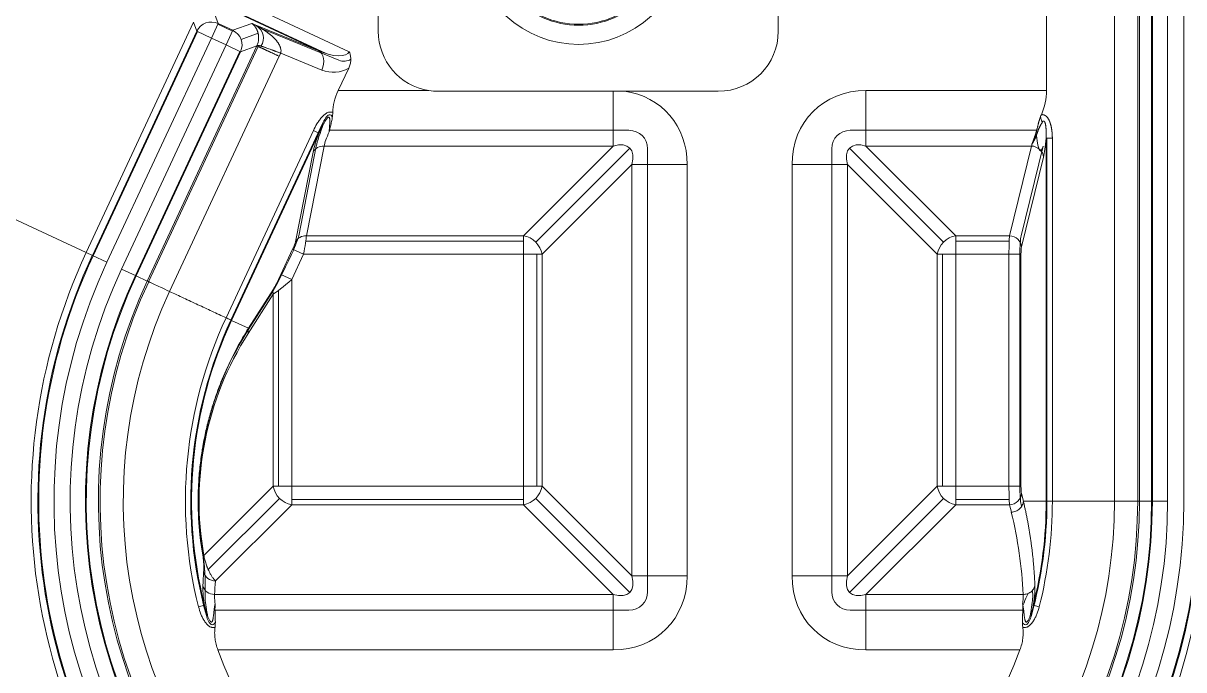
# Model space of a CAD drawing. Header units: millimetres. Extents: x 473 to 1051, y 289 to 609.
# Drawn here: x 654.75 to 683.76, y 414.76 to 430.92 of the extents above; entities that cross this region are included whole.
import ezdxf

# ---------------------------------------------------------------- set-up
doc = ezdxf.new("R2010")
doc.units = ezdxf.units.MM
doc.layers.add('core', color=7, linetype='Continuous', lineweight=20)

msp = doc.modelspace()

# ---------------------------------------------------------------- linework, layer by layer
at = {"layer": 'core', "lineweight": 13}
for p, q in [((682.029, 463.243), (682.029, 418.979)), ((682.608, 418.979), (682.608, 463.243)), ((682.65, 418.979), (682.65, 463.243)), ((682.955, 463.243), (682.955, 418.979)), ((682.975, 463.243), (682.975, 418.979)), ((683.356, 418.979), (683.356, 463.243)), ((683.76, 463.243), (683.76, 418.979)), ((659.359, 431.859), (662.898, 430.208)), ((659.232, 431.586), (662.133, 430.233)), ((659.238, 431.599), (662.317, 430.164)), ((659.54, 431.137), (659.621, 430.913)), ((656.322, 425.189), (659.006, 430.943)), ((659.087, 430.719), (659.006, 430.943)), ((659.451, 430.549), (659.621, 430.913)), ((659.613, 430.895), (659.978, 430.724)), ((659.987, 430.743), (659.621, 430.913)), ((659.987, 430.743), (660.459, 430.914)), ((659.087, 430.719), (656.475, 425.117)), ((659.105, 430.71), (656.493, 425.109)), ((659.087, 430.719), (659.451, 430.549)), ((659.987, 430.743), (659.817, 430.378)), ((660.194, 430.516), (660.619, 430.67)), ((660.722, 430.777), (662.64, 429.996)), ((659.451, 430.549), (656.839, 424.948)), ((657.205, 424.777), (659.817, 430.378)), ((660.587, 430.358), (657.846, 424.478)), ((657.883, 424.461), (660.624, 430.338)), ((659.817, 430.378), (659.451, 430.549)), ((659.817, 430.378), (660.181, 430.209)), ((660.586, 430.356), (660.181, 430.209)), ((657.551, 424.616), (660.163, 430.217)), ((657.569, 424.607), (660.181, 430.209)), ((661.149, 430.094), (658.408, 424.216)), ((661.183, 430.171), (661.149, 430.094)), ((662.214, 429.751), (661.183, 430.171)), ((664.885, 429.238), (662.62, 429.238)), ((669.497, 429.219), (669.497, 427.852)), ((680.332, 429.238), (675.815, 429.238)), ((675.815, 427.852), (675.815, 429.238)), ((659.818, 423.559), (662, 428.238)), ((659.94, 423.502), (662.231, 428.415)), ((662.139, 428.173), (662, 428.238)), ((662.404, 428.244), (669.89, 428.244)), ((675.422, 428.244), (680.083, 428.244)), ((656.322, 425.189), (650.131, 428.076)), ((659.957, 423.494), (662.139, 428.173)), ((680.32, 428.046), (680.32, 418.979)), ((680.339, 428.046), (680.339, 418.979)), ((680.474, 418.979), (680.474, 428.046)), ((661.554, 425.458), (661.995, 427.701)), ((662.074, 427.849), (661.634, 425.607)), ((662.267, 427.852), (661.826, 425.609)), ((662.267, 427.852), (669.497, 427.852)), ((667.254, 425.609), (669.497, 427.852)), ((667.558, 425.45), (669.909, 427.801)), ((670.352, 427.782), (670.352, 416.716)), ((674.96, 416.716), (674.96, 427.782)), ((677.754, 425.45), (675.403, 427.801)), ((675.815, 427.852), (679.951, 427.852)), ((675.815, 427.852), (678.058, 425.609)), ((679.403, 425.609), (679.951, 427.852)), ((679.693, 425.607), (680.242, 427.849)), ((669.959, 427.39), (667.716, 425.146)), ((669.959, 427.39), (671.346, 427.39)), ((669.959, 427.39), (669.959, 417.108)), ((671.346, 417.108), (671.346, 427.39)), ((673.966, 427.39), (673.966, 417.108)), ((673.966, 427.39), (675.353, 427.39)), ((675.353, 417.108), (675.353, 427.39)), ((677.596, 425.146), (675.353, 427.39)), ((680.252, 427.575), (679.703, 425.331)), ((661.81, 425.478), (667.254, 425.478)), ((667.254, 425.609), (661.826, 425.609)), ((667.254, 425.609), (667.254, 425.146)), ((679.403, 425.609), (678.058, 425.609)), ((678.058, 425.146), (678.058, 425.609)), ((678.058, 425.478), (679.395, 425.478)), ((656.475, 425.117), (656.322, 425.189)), ((656.839, 424.948), (656.475, 425.117)), ((661.482, 425.273), (661.187, 424.641)), ((661.453, 425.144), (661.508, 425.261)), ((661.754, 425.146), (661.459, 424.514)), ((661.482, 425.273), (661.754, 425.146)), ((661.754, 425.146), (667.254, 425.146)), ((667.254, 425.146), (667.716, 425.146)), ((667.254, 425.146), (667.254, 419.352)), ((667.585, 425.146), (667.585, 419.352)), ((667.716, 419.352), (667.716, 425.146)), ((677.596, 425.146), (678.058, 425.146)), ((677.596, 425.146), (677.596, 419.352)), ((677.727, 419.352), (677.727, 425.146)), ((678.058, 419.352), (678.058, 425.146)), ((678.058, 425.146), (679.39, 425.146)), ((679.39, 425.146), (679.39, 419.352)), ((679.39, 425.146), (679.69, 425.146)), ((679.662, 425.146), (679.662, 419.352)), ((679.69, 419.352), (679.69, 425.146)), ((657.569, 424.607), (657.205, 424.777)), ((657.846, 424.478), (657.569, 424.607)), ((661.459, 424.514), (661.187, 424.641)), ((661.459, 419.352), (661.459, 424.514)), ((660.992, 424.234), (660.368, 423.257)), ((660.378, 423.298), (661.002, 424.275)), ((661.128, 419.352), (661.128, 424.243)), ((660.997, 424.148), (660.373, 423.171)), ((660.997, 424.148), (660.997, 419.352)), ((660.378, 423.298), (659.957, 423.494)), ((659.264, 417.618), (660.997, 419.352)), ((661.459, 419.352), (660.997, 419.352)), ((667.254, 419.352), (661.459, 419.352)), ((661.459, 418.889), (661.459, 419.352)), ((667.716, 419.352), (667.254, 419.352)), ((667.254, 419.352), (667.254, 418.889)), ((667.716, 419.352), (669.959, 417.108)), ((675.353, 417.108), (677.596, 419.352)), ((678.058, 419.352), (677.596, 419.352)), ((678.058, 418.889), (678.058, 419.352)), ((679.39, 419.352), (678.058, 419.352)), ((679.69, 419.352), (679.39, 419.352)), ((659.374, 417.266), (661.155, 419.048)), ((667.254, 419.02), (661.459, 419.02)), ((667.558, 419.048), (669.909, 416.697)), ((677.754, 419.048), (675.403, 416.697)), ((679.395, 419.02), (678.058, 419.02)), ((679.703, 419.167), (679.749, 418.979)), ((680.32, 418.979), (679.749, 418.979)), ((682.955, 418.979), (682.65, 418.979)), ((683.356, 418.979), (682.955, 418.979)), ((661.459, 418.889), (659.553, 416.983)), ((661.459, 418.889), (667.254, 418.889)), ((669.497, 416.646), (667.254, 418.889)), ((678.058, 418.889), (675.815, 416.646)), ((678.058, 418.889), (679.403, 418.889)), ((679.403, 418.889), (679.449, 418.702)), ((679.705, 418.845), (679.693, 418.891)), ((671.346, 417.108), (669.959, 417.108)), ((675.353, 417.108), (673.966, 417.108)), ((669.497, 416.646), (659.532, 416.646)), ((669.497, 416.646), (669.497, 415.26)), ((675.815, 415.26), (675.815, 416.646)), ((679.744, 416.646), (675.815, 416.646)), ((659.278, 416.378), (659.129, 416.341)), ((680.148, 416.341), (679.998, 416.379)), ((669.89, 416.254), (659.542, 416.254)), ((679.734, 416.254), (675.422, 416.254)), ((659.613, 415.26), (669.497, 415.26)), ((675.815, 415.26), (679.665, 415.26))]:
    msp.add_line(p, q, dxfattribs=at)
at = {"layer": 'core', "lineweight": 18}
for p, q in [((673.622, 430.719), (673.622, 437.719)), ((680.332, 429.238), (680.332, 431.859)), ((660.459, 430.914), (662.133, 430.233)), ((662.883, 429.797), (662.622, 429.237)), ((665.122, 429.219), (669.497, 429.219))]:
    msp.add_line(p, q, dxfattribs=at)
at = {"layer": 'core', "color": 2, "lineweight": 18}
for p, q in [((673.622, 430.719), (673.622, 437.719)), ((663.622, 431.859), (663.622, 430.719)), ((663.622, 431.859), (663.622, 430.719)), ((665.122, 429.219), (669.497, 429.219)), ((669.777, 429.219), (672.122, 429.219)), ((669.777, 429.219), (672.122, 429.219))]:
    msp.add_line(p, q, dxfattribs=at)
at = {"layer": 'core', "lineweight": 18}
for centre, radius, start, end in [((633.422, 459.219), 100.547, 306.63636, 233.36541), ((633.422, 459.219), 99.038, 307.10125, 78.9399), ((633.422, 459.219), 98.958, 307.11669, 78.9275), ((668.632, 433.063), 2.169, 222.1388, 317.8612), ((669.638, 418.979), 10.693, 200.3564, 339.6476)]:
    msp.add_arc(centre, radius, start, end, dxfattribs=at)
at = {"layer": 'core', "lineweight": 13}
for centre, radius, start, end in [((633.422, 459.219), 100.107, 306.80958, 233.19042), ((633.422, 459.219), 99.239, 307.05866, 79.0173), ((633.422, 459.219), 99.048, 307.09926, 78.94197), ((668.632, 433.063), 2.194, 222.4286, 317.5714), ((668.632, 433.063), 2.672, 227.1215, 312.8785), ((669.638, 418.979), 23.825, 155, 0), ((669.638, 418.979), 23.246, 155, 0), ((669.638, 418.979), 23.204, 155, 360), ((669.638, 418.979), 22.9, 155, 0), ((669.638, 418.979), 22.88, 155, 0), ((669.638, 418.979), 22.498, 155, 0), ((669.638, 418.979), 22.094, 155, 0), ((669.638, 418.979), 21.712, 155, 0), ((669.638, 418.979), 21.692, 155, 0), ((669.638, 418.979), 21.524, 155, 0), ((669.638, 418.979), 18.108, 155, 0), ((669.638, 418.979), 14.692, 155, 0), ((669.638, 418.979), 14.524, 155, 0), ((669.638, 418.979), 14.504, 155, 0), ((669.638, 418.979), 14.122, 155, 0), ((669.638, 418.979), 13.718, 155, 0), ((669.638, 418.979), 13.336, 155, 0), ((669.638, 418.979), 13.316, 155, 0), ((669.638, 418.979), 13.012, 155, 0), ((669.638, 418.979), 12.97, 155, 0), ((669.638, 418.979), 12.391, 155, 360), ((669.638, 418.979), 10.836, 155, 194.0931), ((669.638, 418.979), 10.701, 155, 195.5019), ((669.638, 418.979), 10.682, 155, 194.0931), ((669.638, 418.979), 10.701, 344.4932, 0), ((669.638, 418.979), 10.682, 345.908, 0), ((669.638, 418.979), 10.836, 345.908, 0)]:
    msp.add_arc(centre, radius, start, end, dxfattribs=at)
at = {"layer": 'core', "color": 2, "lineweight": 18}
for centre, start, end in [((665.122, 430.719), 180, 260.9187), ((665.122, 430.719), 180, 260.9187), ((672.122, 430.719), 270, 0), ((672.122, 430.719), 270, 0)]:
    msp.add_arc(centre, 1.5, start, end, dxfattribs=at)
at = {"layer": 'core', "lineweight": 13}
for centre, major_axis, ratio, start_param, end_param in [((633.422, 453.655), (0, 84.612), 0.999984, 3.370106, 4.481642), ((633.422, 453.651), (0, 84.914), 0.999984, 3.371907, 4.479839), ((659.451, 430.549), (-0.378, -0.138), 0.997265, 3.92836, 5.496418), ((660.289, 430.55), (-0.466, 0.009), 0.841513, 2.625651, 4.088251), ((659.817, 430.378), (0.138, -0.378), 0.997265, 0.786768, 2.354825), ((661.963, 429.868), (-0.152, -0.373), 0.687907, 1.536598, 3.069422), ((662.225, 430.522), (-0.673, 0.314), 0.406699, 1.623156, 3.141588), ((662.755, 430.275), (-0.288, 0.134), 0.948965, 1.613565, 2.595311), ((662.476, 430.405), (-0.673, 0.314), 0.948965, 1.623156, 2.573765), ((669.156, 427.048), (-1.665, -1.665), 0.854588, 2.434441, 3.71761), ((676.156, 427.048), (-1.665, 1.665), 0.854588, 5.576034, 6.990337), ((662.79, 429.238), (0.711, 1.507), 0.095068, 2.178857, 2.785944), ((669.804, 427.697), (-0.416, -0.416), 0.854588, 2.434441, 3.848744), ((675.508, 427.697), (-0.416, 0.416), 0.854588, 5.576034, 6.990337), ((662.853, 429.365), (0.853, 1.809), 0.095068, 2.334342, 2.780553), ((663.125, 429.238), (0.855, 1.506), 0.105605, 2.381527, 2.795663), ((669.156, 427.048), (0.753, 0.753), 0.472398, 5.576034, 6.990337), ((676.156, 427.048), (-0.753, 0.753), 0.472398, 5.576034, 6.990337), ((680.18, 429.238), (0, 1.509), 0.105104, 2.409753, 3.542464), ((680.176, 429.238), (0, 1.811), 0.105104, 3.547427, 3.99366), ((662.267, 427.575), (-0.296, 0.058), 0.916024, 4.890405, 6.019553), ((679.876, 429.238), (0, 1.509), 0.126125, 3.547427, 3.624504), ((679.951, 427.575), (-0.293, 0.072), 0.914519, 3.402945, 4.932463), ((661.459, 425.273), (0.095, 0.201), 0.095068, 4.757184, 5.922146), ((661.396, 425.146), (0.237, 0.502), 0.095068, 4.988781, 5.91319), ((661.826, 425.331), (0.296, -0.058), 0.916024, 1.748812, 2.877961), ((661.731, 425.146), (0.094, 0.503), 0.044817, 4.720764, 5.885726), ((667.254, 425.146), (0.356, -0.356), 0.854588, 0.863645, 2.277948), ((678.058, 425.146), (0.356, 0.356), 0.854588, 0.863645, 2.277948), ((679.411, 425.146), (0, 0.503), 0.042042, 0.405834, 1.570796), ((679.403, 425.331), (0.293, -0.072), 0.914519, 0.261352, 1.79087), ((679.715, 425.146), (0, 0.503), 0.105104, 0.415138, 1.570796), ((679.711, 425.146), (0, 0.201), 0.105104, 0.405834, 1.570796), ((661.459, 425.283), (0.501, 1.086), 0.044019, 3.426476, 4.604943), ((661.459, 424.564), (0.502, 0.433), 0.057169, 3.498156, 4.663118), ((661.187, 424.691), (0.2, 0.434), 0.044019, 3.452272, 4.617234), ((661.274, 424.148), (-0.254, 0.162), 0.781524, 0.168341, 0.685158), ((667.572, 418.979), (8.447, 0), 0.969623, 2.592196, 3.311893), ((667.353, 418.979), (8.21, 0), 0.969623, 2.587115, 3.313459), ((660.65, 423.171), (-0.254, 0.162), 0.781524, 0.168341, 0.685158), ((661.459, 419.352), (-0.356, 0.356), 0.854588, 0.863645, 2.277948), ((667.254, 419.352), (-0.356, -0.356), 0.854588, 0.863645, 2.277948), ((678.058, 419.352), (-0.356, 0.356), 0.854588, 0.863645, 2.277948), ((679.411, 419.352), (0, 0.503), 0.042042, 1.570796, 2.735758), ((679.715, 419.352), (0, 0.503), 0.105104, 1.570796, 2.726455), ((679.711, 419.352), (0, 0.201), 0.105104, 1.570796, 2.735758), ((679.403, 419.167), (-0.293, -0.072), 0.914519, 1.350722, 2.880241), ((659.541, 417.618), (-0.297, -0.053), 0.379433, 5.842351, 6.169967), ((659.553, 417.26), (-0.301, 0.023), 0.918342, 0.267273, 1.641999), ((669.638, 416.15), (0, 10.435), 0.969623, 1.490869, 1.523211), ((669.156, 417.45), (1.665, -1.665), 0.854588, 5.576034, 6.990337), ((669.156, 417.45), (-0.753, 0.753), 0.472398, 2.434441, 3.848744), ((676.156, 417.45), (1.665, 1.665), 0.854588, 2.434441, 3.848744), ((676.156, 417.45), (0.753, 0.753), 0.472398, 2.434441, 3.848744), ((659.532, 416.923), (-0.302, 0.014), 0.918621, 0.267722, 1.613188), ((669.638, 416.369), (0, 10.672), 0.969619, 1.535238, 1.544639), ((669.804, 416.801), (0.416, -0.416), 0.854588, 5.576034, 6.990337), ((675.508, 416.801), (0.416, 0.416), 0.854588, 2.434441, 3.848744)]:
    msp.add_ellipse(centre, major_axis=major_axis, ratio=ratio, start_param=start_param, end_param=end_param, dxfattribs=at)
at = {"layer": 'core', "lineweight": 18}
for centre, major_axis, ratio, start_param, end_param in [((664.377, 429.238), (1.781, 0.999), 0.635013, 2.418618, 2.792112), ((678.742, 429.238), (1.59, 0), 0.948965, 5.871812, 6.283185), ((613.241, 416.181), (66.513, 0.007), 0.39479, 0.017456, 0.095903)]:
    msp.add_ellipse(centre, major_axis=major_axis, ratio=ratio, start_param=start_param, end_param=end_param, dxfattribs=at)
at = {"layer": 'core', "lineweight": 13}
for points, knots in [([(652.704, 371.417), (653.182, 371.529), (653.659, 371.645), (654.61, 371.886), (655.56, 372.135), (656.504, 372.4), (657.211, 372.605), (657.447, 372.675), (657.917, 372.816), (658.151, 372.887), (660.259, 373.539), (662.107, 374.182), (665.752, 375.594), (667.548, 376.363), (670.205, 377.61), (671.085, 378.042), (672.176, 378.601), (672.393, 378.714), (672.828, 378.941), (673.478, 379.285), (674.122, 379.637), (676.257, 380.827), (677.923, 381.833), (681.173, 383.952), (684.343, 386.178), (687.352, 388.615), (690.28, 391.159), (691.704, 392.484), (693.777, 394.552), (694.458, 395.256), (695.798, 396.69), (696.454, 397.416), (698.379, 399.624), (699.605, 401.134), (701.945, 404.226), (704.174, 407.392), (706.181, 410.705), (708.077, 414.091), (708.968, 415.821), (710.012, 418.03), (710.319, 418.697), (710.619, 419.368), (710.817, 419.817), (710.915, 420.042), (711.399, 421.168), (711.771, 422.075), (712.837, 424.81), (713.483, 426.655), (714.646, 430.389), (715.164, 432.277), (715.616, 434.187)], [0, 0, 0, 0, 0.015625, 0.015625, 0.03125, 0.046875, 0.046875, 0.054688, 0.054688, 0.0625, 0.0625, 0.125, 0.125, 0.1875, 0.1875, 0.21875, 0.21875, 0.226563, 0.226563, 0.234375, 0.25, 0.25, 0.3125, 0.3125, 0.375, 0.4375, 0.4375, 0.5, 0.5, 0.53125, 0.53125, 0.5625, 0.5625, 0.625, 0.625, 0.6875, 0.75, 0.75, 0.8125, 0.8125, 0.828125, 0.835938, 0.835938, 0.84375, 0.84375, 0.875, 0.875, 0.9375, 0.9375, 1, 1, 1, 1]), ([(662, 428.238), (662.027, 428.297), (662.057, 428.353), (662.108, 428.435), (662.126, 428.461), (662.154, 428.5), (662.163, 428.513), (662.183, 428.538), (662.193, 428.55), (662.224, 428.585), (662.246, 428.607), (662.28, 428.637), (662.292, 428.646), (662.316, 428.663), (662.328, 428.671), (662.353, 428.684), (662.365, 428.689), (662.385, 428.696), (662.391, 428.697), (662.404, 428.7), (662.41, 428.701), (662.429, 428.702), (662.441, 428.701), (662.465, 428.696), (662.476, 428.692), (662.487, 428.687)], [0, 0, 0, 0, 0.25, 0.25, 0.375, 0.375, 0.4375, 0.4375, 0.5, 0.5, 0.625, 0.625, 0.6875, 0.6875, 0.75, 0.75, 0.8125, 0.8125, 0.84375, 0.84375, 0.875, 0.875, 0.9375, 0.9375, 1, 1, 1, 1]), ([(662.139, 428.173), (662.154, 428.208), (662.169, 428.243), (662.202, 428.313), (662.22, 428.348), (662.248, 428.4), (662.258, 428.417), (662.278, 428.452), (662.289, 428.469), (662.306, 428.494), (662.312, 428.503), (662.324, 428.519), (662.33, 428.527), (662.343, 428.543), (662.35, 428.55), (662.361, 428.56), (662.365, 428.564), (662.372, 428.567), (662.374, 428.568), (662.378, 428.57), (662.38, 428.571), (662.384, 428.571), (662.386, 428.571), (662.39, 428.571), (662.391, 428.57), (662.396, 428.567), (662.398, 428.565), (662.402, 428.559), (662.403, 428.555), (662.406, 428.548), (662.407, 428.545), (662.409, 428.533), (662.41, 428.525), (662.411, 428.51), (662.412, 428.502), (662.412, 428.477), (662.412, 428.461), (662.411, 428.429), (662.41, 428.412), (662.407, 428.364), (662.405, 428.332), (662.4, 428.269), (662.398, 428.239), (662.396, 428.209)], [0, 0, 0, 0, 0.125, 0.125, 0.25, 0.25, 0.3125, 0.3125, 0.375, 0.375, 0.40625, 0.40625, 0.4375, 0.4375, 0.46875, 0.46875, 0.484375, 0.484375, 0.492187, 0.492187, 0.5, 0.5, 0.507812, 0.507812, 0.515625, 0.515625, 0.53125, 0.53125, 0.546875, 0.546875, 0.5625, 0.5625, 0.59375, 0.59375, 0.625, 0.625, 0.6875, 0.6875, 0.75, 0.75, 0.875, 0.875, 1, 1, 1, 1]), ([(662.477, 428.573), (662.477, 428.573), (662.476, 428.574), (662.468, 428.592), (662.459, 428.609), (662.434, 428.632), (662.416, 428.638), (662.38, 428.628), (662.362, 428.614), (662.331, 428.583), (662.316, 428.565), (662.276, 428.506), (662.252, 428.462), (662.232, 428.417)], [0, 0, 0, 0, 0.006891, 0.006891, 0.169217, 0.169217, 0.331544, 0.331544, 0.49387, 0.49387, 0.656197, 0.656197, 1, 1, 1, 1]), ([(680.22, 428.441), (680.211, 428.464), (680.203, 428.488), (680.189, 428.536), (680.183, 428.561), (680.179, 428.586)], [0, 0, 0, 0, 0.5, 0.5, 1, 1, 1, 1]), ([(680.32, 428.046), (680.326, 428.046), (680.361, 428.046), (680.434, 428.046), (680.474, 428.046)], [0, 0, 0, 0, 0.528978, 1, 1, 1, 1]), ([(658.408, 424.216), (658.325, 424.255), (658.249, 424.29), (658.116, 424.353), (658.058, 424.38), (657.962, 424.424), (657.923, 424.442), (657.868, 424.468), (657.852, 424.476), (657.846, 424.478)], [0, 0, 0, 0, 0.25, 0.25, 0.5, 0.5, 0.75, 0.75, 1, 1, 1, 1]), ([(659.957, 423.494), (659.952, 423.496), (659.937, 423.503), (659.889, 423.526), (659.857, 423.541), (659.818, 423.559)], [0, 0, 0, 0, 0.5, 0.5, 1, 1, 1, 1]), ([(659.243, 417.578), (659.219, 417.713), (659.199, 417.85), (659.177, 418.026), (659.172, 418.061), (659.165, 418.132), (659.161, 418.168), (659.15, 418.275), (659.144, 418.347), (659.129, 418.563), (659.123, 418.708), (659.12, 418.926), (659.119, 419.035), (659.121, 419.145), (659.123, 419.218), (659.124, 419.255), (659.132, 419.439), (659.141, 419.583), (659.168, 419.867), (659.185, 420.006), (659.21, 420.178), (659.215, 420.212), (659.226, 420.281), (659.232, 420.315), (659.249, 420.416), (659.262, 420.483), (659.301, 420.679), (659.33, 420.806), (659.392, 421.052), (659.425, 421.172), (659.495, 421.405), (659.532, 421.519), (659.58, 421.657), (659.59, 421.685), (659.61, 421.739), (659.639, 421.82), (659.67, 421.899), (659.732, 422.054), (659.774, 422.155), (659.904, 422.446), (659.995, 422.629), (660.182, 422.976), (660.279, 423.141), (660.378, 423.298)], [0, 0, 0, 0, 0.0625, 0.0625, 0.078125, 0.078125, 0.09375, 0.09375, 0.125, 0.125, 0.1875, 0.1875, 0.21875, 0.234375, 0.234375, 0.25, 0.25, 0.3125, 0.3125, 0.375, 0.375, 0.390625, 0.390625, 0.40625, 0.40625, 0.4375, 0.4375, 0.5, 0.5, 0.5625, 0.5625, 0.625, 0.625, 0.640625, 0.640625, 0.65625, 0.6875, 0.6875, 0.75, 0.75, 0.875, 0.875, 1, 1, 1, 1]), ([(679.749, 418.979), (679.747, 418.944), (679.738, 418.909), (679.707, 418.843), (679.684, 418.813), (679.629, 418.762), (679.596, 418.741), (679.525, 418.712), (679.487, 418.704), (679.449, 418.702)], [0, 0, 0, 0, 0.25, 0.25, 0.5, 0.5, 0.75, 0.75, 1, 1, 1, 1]), ([(680.474, 418.979), (680.431, 418.979), (680.395, 418.979), (680.343, 418.979), (680.326, 418.979), (680.32, 418.979)], [0, 0, 0, 0, 0.5, 0.5, 1, 1, 1, 1]), ([(682.65, 418.979), (682.643, 418.979), (682.624, 418.979), (682.564, 418.979), (682.522, 418.979), (682.416, 418.979), (682.352, 418.979), (682.204, 418.979), (682.121, 418.979), (682.029, 418.979)], [0, 0, 0, 0, 0.25, 0.25, 0.5, 0.5, 0.75, 0.75, 1, 1, 1, 1]), ([(659.257, 417.21), (659.258, 417.229), (659.259, 417.25), (659.26, 417.285), (659.26, 417.298), (659.261, 417.323), (659.261, 417.337), (659.26, 417.365), (659.26, 417.38), (659.259, 417.412), (659.258, 417.429), (659.257, 417.456), (659.256, 417.466), (659.255, 417.486), (659.254, 417.496), (659.252, 417.513), (659.251, 417.519), (659.25, 417.53), (659.249, 417.536), (659.248, 417.548), (659.247, 417.554), (659.245, 417.566), (659.244, 417.572), (659.243, 417.578)], [0, 0, 0, 0, 0.25, 0.25, 0.375, 0.375, 0.5, 0.5, 0.625, 0.625, 0.75, 0.75, 0.8125, 0.8125, 0.875, 0.875, 0.90625, 0.90625, 0.9375, 0.9375, 0.96875, 0.96875, 1, 1, 1, 1]), ([(659.297, 416.748), (659.298, 416.814), (659.298, 416.889), (659.294, 417.051), (659.291, 417.134), (659.281, 417.286), (659.277, 417.34), (659.268, 417.434), (659.264, 417.467), (659.256, 417.532), (659.252, 417.563), (659.247, 417.591)], [0, 0, 0, 0, 0.370837, 0.370837, 0.690893, 0.690893, 0.850921, 0.850921, 0.930935, 0.930935, 1, 1, 1, 1]), ([(659.553, 416.983), (659.54, 416.996), (659.527, 417.012), (659.501, 417.045), (659.488, 417.063), (659.461, 417.102), (659.448, 417.124), (659.428, 417.159), (659.421, 417.171), (659.407, 417.197), (659.4, 417.21), (659.38, 417.25), (659.367, 417.279), (659.351, 417.317), (659.348, 417.325), (659.342, 417.341), (659.339, 417.349), (659.33, 417.373), (659.324, 417.39), (659.312, 417.424), (659.306, 417.441), (659.296, 417.476), (659.291, 417.494), (659.282, 417.53), (659.277, 417.548), (659.27, 417.583), (659.266, 417.601), (659.264, 417.618)], [0, 0, 0, 0, 0.125, 0.125, 0.25, 0.25, 0.375, 0.375, 0.4375, 0.4375, 0.5, 0.5, 0.625, 0.625, 0.65625, 0.65625, 0.6875, 0.6875, 0.75, 0.75, 0.8125, 0.8125, 0.875, 0.875, 0.9375, 0.9375, 1, 1, 1, 1]), ([(659.278, 416.378), (659.274, 416.404), (659.268, 416.442), (659.263, 416.478), (659.26, 416.503), (659.259, 416.514), (659.251, 416.573), (659.243, 416.661), (659.239, 416.736), (659.237, 416.787), (659.237, 416.804), (659.237, 416.835), (659.237, 416.85), (659.238, 416.864)], [0, 0, 0, 0, 0.125, 0.1875, 0.1875, 0.25, 0.25, 0.5, 0.75, 0.75, 0.875, 0.875, 1, 1, 1, 1]), ([(659.294, 416.648), (659.294, 416.641), (659.293, 416.633), (659.293, 416.527), (659.308, 416.38), (659.347, 416.167), (659.354, 416.129), (659.362, 416.091)], [0, 0, 0, 0, 0.064221, 0.064221, 0.842545, 0.842545, 1, 1, 1, 1]), ([(659.532, 416.646), (659.531, 416.631), (659.531, 416.615), (659.531, 416.581), (659.531, 416.563), (659.534, 416.505), (659.538, 416.462), (659.544, 416.414)], [0, 0, 0, 0, 0.25, 0.25, 0.5, 0.5, 1, 1, 1, 1]), ([(679.744, 416.646), (679.745, 416.631), (679.745, 416.615), (679.745, 416.581), (679.745, 416.563), (679.742, 416.505), (679.738, 416.462), (679.732, 416.414)], [0, 0, 0, 0, 0.25, 0.25, 0.5, 0.5, 1, 1, 1, 1]), ([(679.74, 416.369), (679.775, 416.462), (679.807, 416.542), (679.846, 416.629), (679.856, 416.651), (679.866, 416.671)], [0, 0, 0, 0, 0.720421, 0.720421, 1, 1, 1, 1]), ([(680.039, 416.864), (680.031, 416.833), (680.018, 416.804), (679.982, 416.751), (679.959, 416.727), (679.906, 416.688), (679.876, 416.673), (679.812, 416.652), (679.778, 416.646), (679.744, 416.646)], [0, 0, 0, 0, 0.25, 0.25, 0.5, 0.5, 0.75, 0.75, 1, 1, 1, 1]), ([(679.97, 416.741), (679.971, 416.739), (679.972, 416.737), (679.979, 416.711), (679.983, 416.673), (679.983, 416.525), (679.968, 416.378), (679.929, 416.164), (679.922, 416.128), (679.914, 416.091)], [0, 0, 0, 0, 0.025936, 0.025936, 0.313383, 0.313383, 0.888275, 0.888275, 1, 1, 1, 1]), ([(680.039, 416.864), (680.039, 416.85), (680.039, 416.835), (680.04, 416.804), (680.039, 416.787), (680.038, 416.736), (680.034, 416.661), (680.025, 416.573), (680.018, 416.515), (680.016, 416.503), (680.013, 416.479), (680.008, 416.442), (680.002, 416.404), (679.998, 416.379)], [0, 0, 0, 0, 0.125, 0.125, 0.25, 0.25, 0.5, 0.75, 0.75, 0.8125, 0.8125, 0.875, 1, 1, 1, 1]), ([(659.542, 415.828), (659.531, 415.824), (659.519, 415.821), (659.495, 415.818), (659.483, 415.819), (659.464, 415.822), (659.458, 415.823), (659.446, 415.827), (659.44, 415.829), (659.422, 415.836), (659.41, 415.843), (659.386, 415.859), (659.375, 415.868), (659.353, 415.888), (659.343, 415.899), (659.322, 415.921), (659.312, 415.933), (659.294, 415.958), (659.285, 415.971), (659.259, 416.011), (659.244, 416.038), (659.222, 416.081), (659.215, 416.096), (659.201, 416.125), (659.195, 416.14), (659.164, 416.215), (659.145, 416.277), (659.129, 416.341)], [0, 0, 0, 0, 0.0625, 0.0625, 0.125, 0.125, 0.15625, 0.15625, 0.1875, 0.1875, 0.25, 0.25, 0.3125, 0.3125, 0.375, 0.375, 0.4375, 0.4375, 0.5, 0.5, 0.625, 0.625, 0.6875, 0.6875, 0.75, 0.75, 1, 1, 1, 1]), ([(659.278, 416.378), (659.287, 416.335), (659.297, 416.292), (659.315, 416.227), (659.322, 416.205), (659.336, 416.162), (659.344, 416.14), (659.36, 416.097), (659.369, 416.075), (659.384, 416.043), (659.389, 416.032), (659.4, 416.011), (659.406, 416), (659.416, 415.986), (659.419, 415.981), (659.426, 415.971), (659.43, 415.967), (659.437, 415.961), (659.439, 415.96), (659.444, 415.957), (659.446, 415.956), (659.45, 415.955), (659.453, 415.954), (659.457, 415.955), (659.459, 415.956), (659.464, 415.958), (659.467, 415.961), (659.472, 415.968), (659.474, 415.972), (659.477, 415.979), (659.479, 415.984), (659.482, 415.992), (659.483, 415.996), (659.486, 416.009), (659.488, 416.018), (659.492, 416.036), (659.493, 416.045), (659.498, 416.073), (659.5, 416.091), (659.507, 416.146), (659.511, 416.182), (659.519, 416.252), (659.523, 416.286), (659.533, 416.352), (659.538, 416.384), (659.544, 416.414)], [0, 0, 0, 0, 0.125, 0.125, 0.1875, 0.1875, 0.25, 0.25, 0.3125, 0.3125, 0.34375, 0.34375, 0.375, 0.375, 0.390625, 0.390625, 0.40625, 0.40625, 0.414063, 0.414063, 0.421875, 0.421875, 0.429688, 0.429688, 0.4375, 0.4375, 0.453125, 0.453125, 0.46875, 0.46875, 0.484375, 0.484375, 0.5, 0.5, 0.53125, 0.53125, 0.5625, 0.5625, 0.625, 0.625, 0.75, 0.75, 0.875, 0.875, 1, 1, 1, 1]), ([(679.998, 416.379), (679.989, 416.336), (679.979, 416.292), (679.961, 416.228), (679.954, 416.206), (679.94, 416.162), (679.933, 416.141), (679.916, 416.097), (679.908, 416.075), (679.893, 416.043), (679.888, 416.032), (679.877, 416.011), (679.871, 416.001), (679.861, 415.986), (679.858, 415.981), (679.85, 415.972), (679.846, 415.968), (679.84, 415.962), (679.838, 415.96), (679.833, 415.957), (679.831, 415.956), (679.826, 415.955), (679.824, 415.955), (679.82, 415.955), (679.818, 415.956), (679.812, 415.958), (679.81, 415.961), (679.805, 415.968), (679.803, 415.971), (679.797, 415.983), (679.795, 415.992), (679.79, 416.009), (679.788, 416.018), (679.784, 416.036), (679.783, 416.045), (679.779, 416.073), (679.776, 416.091), (679.769, 416.146), (679.765, 416.182), (679.757, 416.252), (679.753, 416.286), (679.743, 416.352), (679.738, 416.384), (679.732, 416.414)], [0, 0, 0, 0, 0.125, 0.125, 0.1875, 0.1875, 0.25, 0.25, 0.3125, 0.3125, 0.34375, 0.34375, 0.375, 0.375, 0.390625, 0.390625, 0.40625, 0.40625, 0.414063, 0.414063, 0.421875, 0.421875, 0.429688, 0.429688, 0.4375, 0.4375, 0.453125, 0.453125, 0.46875, 0.46875, 0.5, 0.5, 0.53125, 0.53125, 0.5625, 0.5625, 0.625, 0.625, 0.75, 0.75, 0.875, 0.875, 1, 1, 1, 1]), ([(680.148, 416.341), (680.132, 416.278), (680.112, 416.216), (680.081, 416.141), (680.075, 416.126), (680.062, 416.096), (680.055, 416.082), (680.033, 416.039), (680.017, 416.011), (679.991, 415.971), (679.983, 415.959), (679.969, 415.94), (679.964, 415.934), (679.954, 415.922), (679.949, 415.916), (679.934, 415.899), (679.923, 415.888), (679.902, 415.868), (679.89, 415.859), (679.873, 415.847), (679.867, 415.844), (679.855, 415.837), (679.849, 415.834), (679.831, 415.826), (679.818, 415.823), (679.793, 415.819), (679.781, 415.819), (679.757, 415.821), (679.745, 415.824), (679.734, 415.828)], [0, 0, 0, 0, 0.25, 0.25, 0.3125, 0.3125, 0.375, 0.375, 0.5, 0.5, 0.5625, 0.5625, 0.59375, 0.59375, 0.625, 0.625, 0.6875, 0.6875, 0.75, 0.75, 0.78125, 0.78125, 0.8125, 0.8125, 0.875, 0.875, 0.9375, 0.9375, 1, 1, 1, 1]), ([(659.55, 415.951), (659.541, 415.936), (659.531, 415.921), (659.506, 415.896), (659.489, 415.886), (659.452, 415.889), (659.433, 415.903), (659.403, 415.938), (659.39, 415.959), (659.356, 416.024), (659.34, 416.071), (659.326, 416.119)], [0, 0, 0, 0, 0.145797, 0.145797, 0.316637, 0.316637, 0.487478, 0.487478, 0.658319, 0.658319, 1, 1, 1, 1]), ([(679.95, 416.118), (679.936, 416.071), (679.92, 416.024), (679.886, 415.959), (679.874, 415.938), (679.843, 415.903), (679.824, 415.889), (679.786, 415.886), (679.77, 415.896), (679.745, 415.922), (679.735, 415.936), (679.726, 415.951)], [0, 0, 0, 0, 0.340098, 0.340098, 0.511484, 0.511484, 0.68287, 0.68287, 0.854257, 0.854257, 1, 1, 1, 1])]:
    msp.add_open_spline(points, degree=3, knots=knots, dxfattribs=at)
at = {"layer": 'core', "lineweight": 18}
for points, degree, knots in [([(660.63, 430.528), (660.63, 430.534), (660.631, 430.547), (660.632, 430.565), (660.631, 430.583), (660.63, 430.601), (660.628, 430.618), (660.626, 430.635), (660.623, 430.652), (660.62, 430.668), (660.616, 430.683), (660.612, 430.698), (660.607, 430.713), (660.602, 430.727), (660.597, 430.741), (660.591, 430.754), (660.586, 430.765), (660.581, 430.775), (660.576, 430.784), (660.572, 430.792), (660.567, 430.8), (660.562, 430.809), (660.556, 430.817), (660.551, 430.824), (660.545, 430.832), (660.539, 430.84), (660.533, 430.847), (660.527, 430.854), (660.521, 430.861), (660.515, 430.868), (660.508, 430.874), (660.501, 430.881), (660.495, 430.887), (660.488, 430.893), (660.481, 430.898), (660.473, 430.904), (660.466, 430.909), (660.461, 430.913), (660.459, 430.914)], 3, [0, 0, 0, 0, 0.028807, 0.05786, 0.08717, 0.116748, 0.146602, 0.176742, 0.207178, 0.237918, 0.268972, 0.300347, 0.332053, 0.364096, 0.396485, 0.429227, 0.46233, 0.48605, 0.509957, 0.534051, 0.558332, 0.582801, 0.607457, 0.632301, 0.657334, 0.682555, 0.707965, 0.733564, 0.759352, 0.78533, 0.811497, 0.837855, 0.864402, 0.89114, 0.918069, 0.945188, 0.972498, 1, 1, 1, 1]), ([(660.459, 430.914), (660.466, 430.911), (660.482, 430.904), (660.505, 430.893), (660.527, 430.883), (660.549, 430.872), (660.571, 430.861), (660.593, 430.85), (660.614, 430.839), (660.634, 430.828), (660.654, 430.817), (660.674, 430.805), (660.694, 430.794), (660.713, 430.783), (660.731, 430.771), (660.75, 430.76), (660.767, 430.748), (660.785, 430.737), (660.802, 430.725), (660.819, 430.714), (660.835, 430.702), (660.851, 430.691), (660.866, 430.679), (660.882, 430.668), (660.896, 430.656), (660.924, 430.635), (660.961, 430.604), (661.006, 430.562), (661.044, 430.524), (661.072, 430.492), (661.091, 430.467), (661.105, 430.448), (661.119, 430.429), (661.131, 430.409), (661.143, 430.389), (661.154, 430.368), (661.165, 430.347), (661.174, 430.325), (661.18, 430.311), (661.182, 430.303)], 3, [0, 0, 0, 0, 0.026481, 0.052637, 0.078469, 0.103976, 0.129159, 0.154017, 0.178551, 0.202761, 0.226648, 0.25021, 0.273449, 0.296365, 0.318958, 0.341227, 0.363174, 0.384798, 0.406099, 0.427079, 0.447736, 0.468072, 0.488087, 0.50778, 0.527152, 0.546203, 0.615856, 0.678689, 0.734753, 0.784122, 0.808241, 0.832294, 0.856295, 0.880259, 0.904199, 0.928129, 0.952063, 0.976015, 1, 1, 1, 1]), ([(660.586, 430.356), (660.587, 430.356), (660.588, 430.355), (660.589, 430.355), (660.591, 430.354), (660.593, 430.353), (660.595, 430.352), (660.598, 430.351), (660.601, 430.349), (660.604, 430.348), (660.608, 430.346), (660.612, 430.344), (660.617, 430.342), (660.621, 430.34), (660.627, 430.337), (660.633, 430.334), (660.639, 430.331), (660.646, 430.328), (660.653, 430.325), (660.661, 430.321), (660.669, 430.317), (660.678, 430.313), (660.687, 430.309), (660.697, 430.304), (660.707, 430.299), (660.719, 430.294), (660.73, 430.289), (660.743, 430.283), (660.756, 430.277), (660.77, 430.27), (660.784, 430.264), (660.799, 430.257), (660.815, 430.249), (660.832, 430.241), (660.849, 430.233), (660.867, 430.225), (660.886, 430.216), (660.906, 430.207), (660.926, 430.197), (660.948, 430.187), (660.97, 430.177), (660.993, 430.166), (661.017, 430.155), (661.041, 430.144), (661.067, 430.132), (661.093, 430.12), (661.121, 430.107), (661.139, 430.098), (661.149, 430.094)], 3, [0, 0, 0, 0, 0.014925, 0.030154, 0.045685, 0.061519, 0.077656, 0.094095, 0.110838, 0.127883, 0.145231, 0.162882, 0.180835, 0.199092, 0.217651, 0.236514, 0.255679, 0.275147, 0.294917, 0.314991, 0.335367, 0.356046, 0.377028, 0.398313, 0.419901, 0.441791, 0.463985, 0.486481, 0.50928, 0.532382, 0.555787, 0.579494, 0.603505, 0.627818, 0.652434, 0.677353, 0.702574, 0.728099, 0.753926, 0.780056, 0.806489, 0.833225, 0.860264, 0.887606, 0.91525, 0.943197, 0.971447, 1, 1, 1, 1]), ([(660.588, 430.36), (660.589, 430.36), (660.589, 430.36), (660.591, 430.36), (660.593, 430.361), (660.595, 430.361), (660.597, 430.361), (660.6, 430.362), (660.603, 430.362), (660.606, 430.362), (660.612, 430.362), (660.621, 430.362), (660.633, 430.361), (660.645, 430.36), (660.654, 430.359), (660.661, 430.357), (660.669, 430.355), (660.679, 430.353), (660.689, 430.349), (660.704, 430.345), (660.722, 430.339), (660.745, 430.331), (660.765, 430.324), (660.785, 430.317), (660.807, 430.309), (660.841, 430.297), (660.89, 430.28), (660.93, 430.266), (660.954, 430.257), (660.957, 430.256), (660.962, 430.254), (660.968, 430.252), (660.977, 430.249), (660.988, 430.245), (661, 430.24), (661.015, 430.235), (661.032, 430.228), (661.051, 430.221), (661.072, 430.213), (661.096, 430.204), (661.123, 430.194), (661.152, 430.183), (661.172, 430.175), (661.183, 430.171)], 3, [0, 0, 0, 0, 0.012454, 0.025217, 0.038291, 0.051678, 0.065377, 0.07939, 0.093719, 0.108363, 0.123324, 0.164925, 0.206655, 0.248491, 0.263857, 0.281458, 0.301303, 0.323397, 0.347748, 0.37436, 0.416417, 0.458505, 0.500603, 0.519634, 0.55443, 0.604957, 0.671117, 0.752687, 0.754127, 0.757743, 0.763535, 0.7715, 0.781633, 0.793928, 0.808379, 0.824977, 0.843711, 0.864567, 0.88753, 0.91258, 0.939694, 0.968845, 1, 1, 1, 1]), ([(662.898, 430.208), (662.9, 430.204), (662.901, 430.2), (662.905, 430.192), (662.91, 430.18), (662.914, 430.167), (662.922, 430.142), (662.926, 430.124), (662.935, 430.072), (662.937, 430.037), (662.934, 429.984), (662.933, 429.966), (662.927, 429.931), (662.924, 429.914), (662.91, 429.863), (662.898, 429.83), (662.883, 429.797)], 3, [0, 0, 0, 0, 0.03125, 0.03125, 0.0625, 0.125, 0.125, 0.25, 0.25, 0.5, 0.5, 0.625, 0.625, 0.75, 0.75, 1, 1, 1, 1]), ([(662.487, 428.687), (662.486, 428.641), (662.481, 428.598), (662.47, 428.535), (662.466, 428.514), (662.458, 428.473), (662.453, 428.453), (662.439, 428.393), (662.43, 428.354), (662.417, 428.298), (662.41, 428.271), (662.404, 428.244), (662.4, 428.226), (662.398, 428.217), (662.396, 428.209)], 3, [0, 0, 0, 0, 0.25, 0.25, 0.375, 0.375, 0.5, 0.5, 0.75, 0.75, 0.875, 0.9375, 0.9375, 1, 1, 1, 1]), ([(680.179, 428.586), (680.177, 428.582), (680.174, 428.574), (680.17, 428.563), (680.166, 428.55), (680.162, 428.538), (680.157, 428.525), (680.153, 428.512), (680.149, 428.498), (680.144, 428.483), (680.14, 428.469), (680.136, 428.453), (680.131, 428.437), (680.127, 428.421), (680.123, 428.404), (680.118, 428.386), (680.114, 428.368), (680.11, 428.349), (680.105, 428.33), (680.1, 428.31), (680.095, 428.29), (680.09, 428.269), (680.084, 428.248), (680.08, 428.232), (680.077, 428.22), (680.075, 428.214), (680.073, 428.207), (680.07, 428.2), (680.068, 428.191), (680.065, 428.182), (680.062, 428.173), (680.059, 428.163), (680.055, 428.152), (680.051, 428.141), (680.047, 428.129), (680.043, 428.116), (680.039, 428.103), (680.034, 428.089), (680.029, 428.075), (680.024, 428.06), (680.019, 428.045), (680.014, 428.03), (680.008, 428.014), (680.003, 427.998), (679.997, 427.982), (679.991, 427.965), (679.984, 427.949), (679.978, 427.933), (679.971, 427.917), (679.967, 427.907), (679.965, 427.902)], 3, [0, 0, 0, 0, 0.01358, 0.027573, 0.042014, 0.056943, 0.0724, 0.088427, 0.105071, 0.122375, 0.140387, 0.159151, 0.178713, 0.199115, 0.220398, 0.2426, 0.265752, 0.289884, 0.315018, 0.341171, 0.368354, 0.396569, 0.425811, 0.456069, 0.464192, 0.47328, 0.483345, 0.494399, 0.506453, 0.519521, 0.533612, 0.54874, 0.564913, 0.582141, 0.600431, 0.619791, 0.640224, 0.661732, 0.684314, 0.707967, 0.732683, 0.758453, 0.785262, 0.813092, 0.84192, 0.87172, 0.902462, 0.934114, 0.966639, 1, 1, 1, 1]), ([(680.199, 428.635), (680.272, 428.64), (680.324, 428.594), (680.373, 428.551), (680.411, 428.453), (680.441, 428.375), (680.458, 428.265), (680.474, 428.161), (680.474, 428.046)], 2, [0, 0, 0, 0.25, 0.25, 0.5, 0.5, 0.75, 0.75, 1, 1, 1]), ([(680.22, 428.441), (680.217, 428.436), (680.211, 428.426), (680.201, 428.41), (680.192, 428.395), (680.184, 428.379), (680.175, 428.363), (680.166, 428.346), (680.158, 428.33), (680.15, 428.313), (680.142, 428.295), (680.134, 428.278), (680.127, 428.261), (680.119, 428.243), (680.112, 428.225), (680.106, 428.207), (680.099, 428.189), (680.093, 428.171), (680.088, 428.154), (680.082, 428.138), (680.076, 428.122), (680.07, 428.106), (680.064, 428.091), (680.058, 428.076), (680.052, 428.061), (680.046, 428.047), (680.04, 428.033), (680.033, 428.02), (680.027, 428.007), (680.02, 427.994), (680.013, 427.981), (680.007, 427.969), (680, 427.957), (679.993, 427.945), (679.986, 427.934), (679.979, 427.923), (679.972, 427.912), (679.967, 427.905), (679.965, 427.902)], 3, [0, 0, 0, 0, 0.026471, 0.053119, 0.079957, 0.107, 0.134261, 0.161756, 0.189498, 0.2175, 0.245775, 0.274337, 0.303199, 0.332373, 0.36187, 0.391702, 0.421882, 0.452419, 0.480866, 0.509195, 0.537405, 0.565497, 0.593474, 0.621335, 0.649082, 0.676717, 0.704239, 0.731652, 0.758955, 0.78615, 0.813239, 0.840223, 0.867103, 0.89388, 0.920558, 0.947135, 0.973616, 1, 1, 1, 1]), ([(680.32, 428.046), (680.32, 428.058), (680.321, 428.081), (680.322, 428.115), (680.322, 428.147), (680.322, 428.178), (680.321, 428.208), (680.32, 428.236), (680.318, 428.262), (680.316, 428.287), (680.314, 428.31), (680.312, 428.331), (680.309, 428.352), (680.307, 428.37), (680.304, 428.387), (680.3, 428.403), (680.297, 428.417), (680.293, 428.429), (680.289, 428.44), (680.285, 428.45), (680.28, 428.457), (680.274, 428.464), (680.268, 428.47), (680.26, 428.474), (680.252, 428.475), (680.244, 428.472), (680.238, 428.468), (680.234, 428.465), (680.232, 428.463), (680.23, 428.46), (680.228, 428.458), (680.226, 428.455), (680.224, 428.452), (680.223, 428.45), (680.222, 428.447), (680.221, 428.444), (680.22, 428.442), (680.22, 428.441)], 3, [0, 0, 0, 0, 0.07066, 0.13777, 0.201389, 0.26157, 0.318368, 0.371833, 0.422016, 0.468963, 0.512722, 0.553336, 0.59085, 0.626106, 0.658361, 0.687711, 0.71427, 0.738179, 0.759618, 0.778823, 0.796106, 0.811874, 0.833471, 0.853765, 0.874196, 0.896139, 0.920686, 0.929688, 0.938394, 0.946822, 0.954992, 0.962926, 0.97065, 0.97819, 0.985574, 0.992833, 1, 1, 1, 1]), ([(679.749, 418.979), (679.752, 418.964), (679.76, 418.932), (679.771, 418.885), (679.782, 418.837), (679.792, 418.789), (679.803, 418.741), (679.813, 418.692), (679.823, 418.643), (679.833, 418.594), (679.843, 418.544), (679.853, 418.494), (679.862, 418.444), (679.871, 418.394), (679.88, 418.343), (679.889, 418.292), (679.898, 418.241), (679.906, 418.189), (679.914, 418.138), (679.922, 418.085), (679.93, 418.033), (679.938, 417.98), (679.945, 417.927), (679.952, 417.874), (679.959, 417.82), (679.966, 417.766), (679.973, 417.712), (679.979, 417.658), (679.985, 417.603), (679.991, 417.548), (679.996, 417.492), (680.001, 417.437), (680.006, 417.381), (680.011, 417.324), (680.015, 417.268), (680.02, 417.211), (680.023, 417.154), (680.027, 417.096), (680.03, 417.038), (680.033, 416.98), (680.036, 416.922), (680.038, 416.883), (680.039, 416.863)], 3, [0, 0, 0, 0, 0.022352, 0.04484, 0.067463, 0.09022, 0.113113, 0.136141, 0.159304, 0.182603, 0.206037, 0.229607, 0.253312, 0.277152, 0.301129, 0.325241, 0.349489, 0.373873, 0.398392, 0.423048, 0.447839, 0.472767, 0.497831, 0.523031, 0.548368, 0.57384, 0.599449, 0.625195, 0.651077, 0.677096, 0.703251, 0.729544, 0.755973, 0.782538, 0.809241, 0.836081, 0.863058, 0.890172, 0.917423, 0.944811, 0.972337, 1, 1, 1, 1]), ([(659.544, 416.414), (659.543, 416.404), (659.543, 416.394), (659.542, 416.374), (659.542, 416.364), (659.542, 416.332), (659.541, 416.31), (659.542, 416.243), (659.543, 416.196), (659.546, 416.122), (659.547, 416.097), (659.548, 416.045), (659.549, 416.019), (659.55, 415.966), (659.55, 415.939), (659.548, 415.884), (659.546, 415.856), (659.542, 415.828)], 3, [0, 0, 0, 0, 0.0625, 0.0625, 0.125, 0.125, 0.25, 0.25, 0.5, 0.5, 0.625, 0.625, 0.75, 0.75, 0.875, 0.875, 1, 1, 1, 1]), ([(679.734, 415.828), (679.73, 415.856), (679.728, 415.884), (679.726, 415.939), (679.726, 415.966), (679.727, 416.019), (679.728, 416.045), (679.73, 416.097), (679.731, 416.122), (679.733, 416.196), (679.734, 416.243), (679.735, 416.31), (679.735, 416.332), (679.734, 416.364), (679.734, 416.374), (679.733, 416.395), (679.733, 416.405), (679.732, 416.414)], 3, [0, 0, 0, 0, 0.125, 0.125, 0.25, 0.25, 0.375, 0.375, 0.5, 0.5, 0.75, 0.75, 0.875, 0.875, 0.9375, 0.9375, 1, 1, 1, 1]), ([(659.613, 415.26), (659.595, 415.306), (659.581, 415.353), (659.557, 415.448), (659.548, 415.496), (659.54, 415.556), (659.539, 415.569), (659.536, 415.593), (659.534, 415.629), (659.533, 415.665), (659.533, 415.736), (659.536, 415.782), (659.542, 415.828)], 3, [0, 0, 0, 0, 0.25, 0.25, 0.5, 0.5, 0.5625, 0.5625, 0.625, 0.75, 0.75, 1, 1, 1, 1]), ([(679.664, 415.26), (679.681, 415.307), (679.696, 415.354), (679.72, 415.449), (679.729, 415.496), (679.738, 415.569), (679.74, 415.593), (679.743, 415.641), (679.744, 415.665), (679.743, 415.736), (679.74, 415.782), (679.734, 415.828)], 3, [0, 0, 0, 0, 0.25, 0.25, 0.5, 0.5, 0.625, 0.625, 0.75, 0.75, 1, 1, 1, 1])]:
    msp.add_open_spline(points, degree=degree, knots=knots, dxfattribs=at)
at = {"layer": 'core', "lineweight": 13}
for points, degree in [([(660.63, 430.528), (660.626, 430.47), (660.612, 430.412), (660.588, 430.36)], 3), ([(661.183, 430.171), (661.197, 430.21), (661.196, 430.255), (661.182, 430.303)], 3), ([(658.408, 424.216), (659.818, 423.559)], 1), ([(682.029, 418.979), (681.511, 418.979), (680.992, 418.979), (680.474, 418.979)], 3), ([(659.238, 416.864), (659.242, 416.979), (659.249, 417.094), (659.257, 417.21)], 3)]:
    msp.add_open_spline(points, degree=degree, dxfattribs=at)
at = {"layer": 'core', "lineweight": 18}
for points in [[(665.122, 429.219), (665.042, 429.219), (664.963, 429.226), (664.885, 429.238)], [(669.497, 429.219), (669.591, 429.219), (669.684, 429.219), (669.777, 429.219)], [(680.179, 428.586), (680.185, 428.602), (680.192, 428.619), (680.199, 428.635)]]:
    msp.add_open_spline(points, degree=3, dxfattribs=at)
at = {"layer": 'core', "color": 2, "lineweight": 18}
for points in [[(665.122, 429.219), (665.042, 429.219), (664.963, 429.226), (664.885, 429.238)], [(669.497, 429.219), (669.591, 429.219), (669.684, 429.219), (669.777, 429.219)]]:
    msp.add_open_spline(points, degree=3, dxfattribs=at)

doc.saveas('drawing.dxf')
